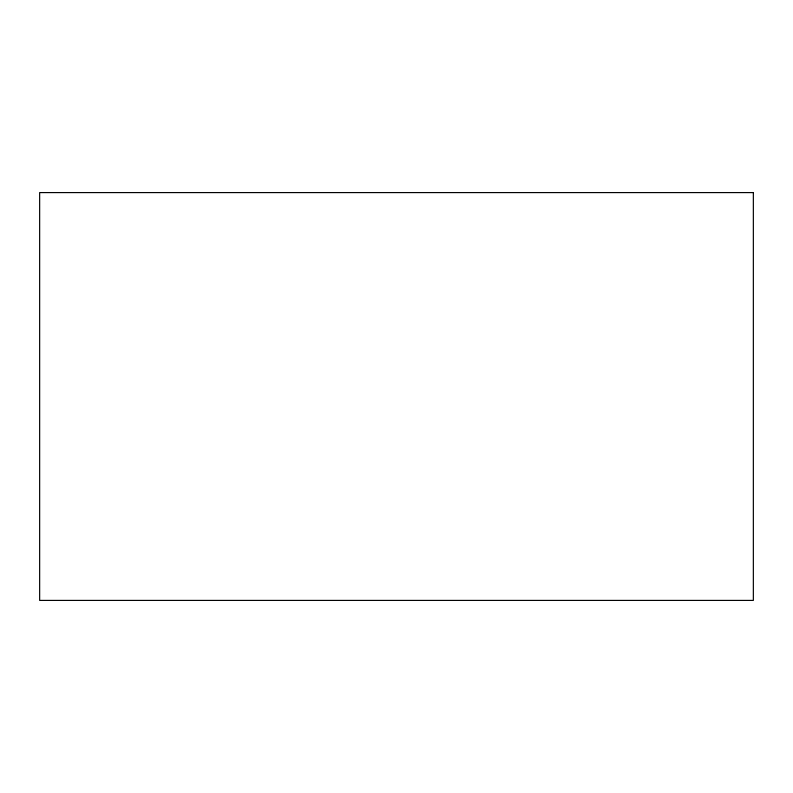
<?xml version="1.0" encoding="UTF-8"?>
<svg xmlns="http://www.w3.org/2000/svg" width="793" height="793" viewBox="0 0 793 793"><rect width="100%" height="100%" fill="white"/><g stroke="black" fill="none" stroke-linecap="round" stroke-linejoin="round"><path stroke-width="1.19" d="M753.35 192.59L39.65 192.59L39.65 600.41L753.35 600.41L753.35 192.59"/></g></svg>
